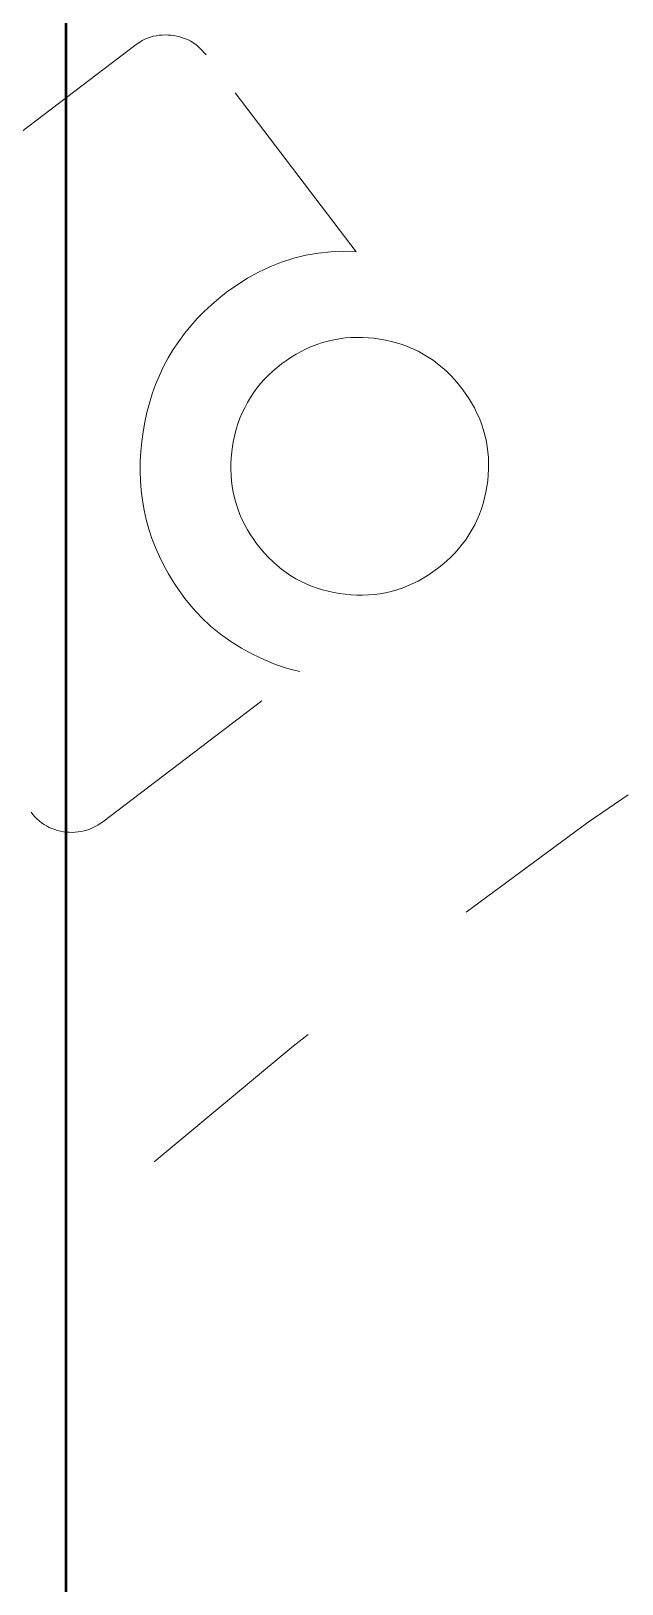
# Model space of a CAD drawing. Header units: millimetres. Extents: x -50460 to 50460, y -35640 to 35640.
# Drawn here: x -33414.92 to -33411.96, y 22101.4 to 22109.16 of the extents above; entities that cross this region are included whole.
import ezdxf

# ---------------------------------------------------------------- set-up
doc = ezdxf.new("R2010")
doc.units = ezdxf.units.MM
doc.linetypes.add('虚线', pattern=[2, 1, -1])
for name, color, linetype, lineweight in [('ACADSichtbare Kanten(DIN_Schmid)', 7, 'Continuous', 50), ('EB0', 7, 'Continuous', 15), ('尺寸线层', 4, 'Continuous', 18), ('粗实线层', 7, 'Continuous', 15), ('粗实线层_1', 7, 'Continuous', 15), ('虚线层', 100, '虚线', 18)]:
    doc.layers.add(name, color=color, linetype=linetype, lineweight=lineweight)

# ---------------------------------------------------------------- blocks, each defined once
blk = doc.blocks.new('*X907')
at = {"layer": '粗实线层'}
blk.add_line((-1.455191522836685e-11, 241), (-1.455191522836685e-11, 50), dxfattribs=at)
blk = doc.blocks.new('*X910')
at = {"layer": 'ACADSichtbare Kanten(DIN_Schmid)', "linetype": 'Continuous', "lineweight": 50}
blk.add_line((127.2182137749624, 170.5888520376138), (127.2182137749624, -29.41114796238617), dxfattribs=at)
blk = doc.blocks.new('*X906')
at = {"layer": '粗实线层_1'}
for name, p in [('*X907', (-178.9999999999854, 0)), ('*X910', (-306.2182137749624, 62.41114796238617))]:
    blk.add_blockref(name, p, dxfattribs=at)
blk = doc.blocks.new('*X904')
at = {"layer": '粗实线层_1'}
blk.add_blockref('*X906', (194, -241), dxfattribs=at)
blk = doc.blocks.new('*X924')
at = {"layer": '虚线层', "linetype": '虚线', "lineweight": 18}
for p, q in [((21.88205909729004, 72.17202186584473), (21.86928367614746, 72.16452980041504)), ((21.89527130126953, 72.17872047424316), (21.88205909729004, 72.17202186584473)), ((21.9089412689209, 72.18450355529785), (21.89527130126953, 72.17872047424316)), ((21.9229850769043, 72.18937110900879), (21.9089412689209, 72.18450355529785)), ((21.93731307983398, 72.19332695007324), (21.9229850769043, 72.18937110900879)), ((21.95184898376465, 72.19637489318848), (21.93731307983398, 72.19332695007324)), ((21.9665355682373, 72.19852828979492), (21.95184898376465, 72.19637489318848)), ((21.98131942749023, 72.19979667663574), (21.9665355682373, 72.19852828979492)), ((21.99615097045898, 72.20019912719727), (21.98131942749023, 72.19979667663574)), ((22.01098442077637, 72.19976997375488), (21.99615097045898, 72.20019912719727)), ((22.02578163146973, 72.19855690002441), (22.01098442077637, 72.19976997375488)), ((22.04050445556641, 72.19660186767578), (22.02578163146973, 72.19855690002441)), ((22.05510330200195, 72.19390678405762), (22.04050445556641, 72.19660186767578)), ((22.06953430175781, 72.1904411315918), (22.05510330200195, 72.19390678405762)), ((22.08374214172363, 72.1861686706543), (22.06953430175781, 72.1904411315918)), ((22.09767913818359, 72.18105888366699), (22.08374214172363, 72.1861686706543)), ((22.11128044128418, 72.17510604858398), (22.09767913818359, 72.18105888366699)), ((22.12447929382324, 72.16830062866211), (22.11128044128418, 72.17510604858398)), ((22.13721084594727, 72.16064262390137), (22.12447929382324, 72.16830062866211)), ((21.84447549104516, 72.14820723137746), (19.87050585981342, 70.64451959580401)), ((21.8568058013916, 72.15650177001953), (21.84447479248047, 72.14820671081543)), ((21.84447549104516, 72.14820723137746), (21.84447549104516, 72.14820723137746)), ((21.86928367614746, 72.16452980041504), (21.8568058013916, 72.15650177001953)), ((22.14941215515137, 72.15215873718262), (22.13721084594727, 72.16064262390137)), ((22.16101455688477, 72.14289474487305), (22.14941215515137, 72.15215873718262)), ((22.17195701599121, 72.13290214538574), (22.16101455688477, 72.14289474487305)), ((22.18229675292969, 72.12229347229004), (22.17195701599121, 72.13290214538574)), ((22.19223022460938, 72.11127471923828), (22.18229675292969, 72.12229347229004)), ((22.20195960998535, 72.10005187988281), (22.19223022460938, 72.11127471923828)), ((22.95250152141671, 71.11436775198672), (22.20195922207495, 72.1000510491649)), ((22.20195922207495, 72.1000510491649), (22.20195922207495, 72.1000510491649)), ((22.57929229736328, 71.06414604187012), (22.63954162597656, 71.08316230773926)), ((22.63954162597656, 71.08316230773926), (22.70101165771484, 71.09775733947754)), ((22.70101165771484, 71.09775733947754), (22.76333808898926, 71.10807800292969)), ((22.76333808898926, 71.10807800292969), (22.82621765136719, 71.11441993713379)), ((22.82621765136719, 71.11441993713379), (22.88934135437012, 71.11620712280273)), ((22.88934135437012, 71.11620712280273), (22.95250129699707, 71.1143684387207)), ((22.95250152141671, 71.11436775198672), (22.95250152141671, 71.11436775198672)), ((22.40810203552246, 70.98339653015137), (22.46338081359863, 71.01400566101074)), ((22.46338081359863, 71.01400566101074), (22.5205192565918, 71.04096221923828)), ((22.5205192565918, 71.04096221923828), (22.57929229736328, 71.06414604187012)), ((22.3034782409668, 70.91263198852539), (22.3549861907959, 70.94922256469727)), ((22.3549861907959, 70.94922256469727), (22.40810203552246, 70.98339653015137)), ((22.19174003601074, 70.8167610168457), (22.22772216796875, 70.85014724731445)), ((22.22772216796875, 70.85014724731445), (22.26520919799805, 70.88183403015137)), ((22.26520919799805, 70.88183403015137), (22.3034782409668, 70.91263198852539)), ((22.30347766024352, 70.91263239406908), (22.30347766024352, 70.91263239406908)), ((22.12481117248535, 70.74487113952637), (22.15746307373047, 70.78157615661621)), ((22.15746307373047, 70.78157615661621), (22.19174003601074, 70.8167610168457)), ((22.06467056274414, 70.66726303100586), (22.09382820129395, 70.70677185058594)), ((22.09382820129395, 70.70677185058594), (22.12481117248535, 70.74487113952637)), ((22.01222801208496, 70.58424377441406), (22.03745460510254, 70.62638282775879)), ((22.03745460510254, 70.62638282775879), (22.06467056274414, 70.66726303100586)), ((22.67664909362793, 70.61729431152344), (22.65132522583008, 70.60326194763184)), ((22.70256996154785, 70.63020515441895), (22.67664909362793, 70.61729431152344)), ((22.72902297973633, 70.64195442199707), (22.70256996154785, 70.63020515441895)), ((22.75601959228516, 70.65237426757812), (22.72902297973633, 70.64195442199707)), ((22.78352928161621, 70.6613826751709), (22.75601959228516, 70.65237426757812)), ((22.81144523620605, 70.66904830932617), (22.78352928161621, 70.6613826751709)), ((22.83968162536621, 70.67541885375977), (22.81144523620605, 70.66904830932617)), ((22.8681812286377, 70.68047523498535), (22.83968162536621, 70.67541885375977)), ((22.89689064025879, 70.68418312072754), (22.8681812286377, 70.68047523498535)), ((22.92574310302734, 70.68649291992188), (22.89689064025879, 70.68418312072754)), ((22.95466995239258, 70.68737602233887), (22.92574310302734, 70.68649291992188)), ((22.98361396789551, 70.68693542480469), (22.95466995239258, 70.68737602233887)), ((23.01251792907715, 70.68530464172363), (22.98361396789551, 70.68693542480469)), ((23.04132461547852, 70.68250846862793), (23.01251792907715, 70.68530464172363)), ((23.06998825073242, 70.67850685119629), (23.04132461547852, 70.68250846862793)), ((23.09846115112305, 70.67330741882324), (23.06998825073242, 70.67850685119629)), ((23.1267032623291, 70.66696548461914), (23.09846115112305, 70.67330741882324)), ((23.15467262268066, 70.65951728820801), (23.1267032623291, 70.66696548461914)), ((23.18231201171875, 70.65092468261719), (23.15467262268066, 70.65951728820801)), ((23.20955467224121, 70.64112854003906), (23.18231201171875, 70.65092468261719)), ((23.23627853393555, 70.63001441955566), (23.20955467224121, 70.64112854003906)), ((23.26236534118652, 70.61748504638672), (23.23627853393555, 70.63001441955566)), ((23.28779792785645, 70.6036548614502), (23.26236534118652, 70.61748504638672)), ((21.96795654296875, 70.49659729003906), (21.98904228210449, 70.54095077514648)), ((21.98904228210449, 70.54095077514648), (22.01222801208496, 70.58424377441406)), ((22.57939910888672, 70.55471420288086), (22.55690574645996, 70.5364933013916)), ((22.60288619995117, 70.57164573669434), (22.57939910888672, 70.55471420288086)), ((22.57939956913469, 70.55471482357098), (22.57939956913469, 70.55471482357098)), ((22.62674713134766, 70.5880069732666), (22.60288619995117, 70.57164573669434)), ((22.65132522583008, 70.60326194763184), (22.62674713134766, 70.5880069732666)), ((23.31258964538574, 70.58870124816895), (23.28779792785645, 70.6036548614502)), ((23.33667755126953, 70.57265663146973), (23.31258964538574, 70.58870124816895)), ((23.35996437072754, 70.55547714233398), (23.33667755126953, 70.57265663146973)), ((23.38241195678711, 70.53720283508301), (23.35996437072754, 70.55547714233398)), ((23.40402412414551, 70.5179328918457), (23.38241195678711, 70.53720283508301)), ((21.94902038574219, 70.4512825012207), (21.96795654296875, 70.49659729003906)), ((22.49338150024414, 70.47740745544434), (22.47419357299805, 70.45573616027832)), ((22.51361083984375, 70.49811744689941), (22.49338150024414, 70.47740745544434)), ((22.53484153747559, 70.51777839660645), (22.51361083984375, 70.49811744689941)), ((22.55690574645996, 70.5364933013916), (22.53484153747559, 70.51777839660645)), ((23.42473793029785, 70.49770736694336), (23.40402412414551, 70.5179328918457)), ((23.44441795349121, 70.47650146484375), (23.42473793029785, 70.49770736694336)), ((23.46313667297363, 70.45444107055664), (23.44441795349121, 70.47650146484375)), ((21.91775321960449, 70.35820579528809), (21.93228149414062, 70.40511322021484)), ((21.93228149414062, 70.40511322021484), (21.94902038574219, 70.4512825012207)), ((22.42275238037109, 70.38583755493164), (22.40792083740234, 70.36099433898926)), ((22.43886566162109, 70.40988731384277), (22.42275238037109, 70.38583755493164)), ((22.45603561401367, 70.43319892883301), (22.43886566162109, 70.40988731384277)), ((22.47419357299805, 70.45573616027832), (22.45603561401367, 70.43319892883301)), ((23.48135185241699, 70.43193817138672), (23.46313667297363, 70.45444107055664)), ((23.48135184679995, 70.43193825090202), (23.48135184679995, 70.43193825090202)), ((23.49827194213867, 70.40846061706543), (23.48135185241699, 70.43193817138672)), ((23.51462745666504, 70.38460922241211), (23.49827194213867, 70.40846061706543)), ((23.52989196777344, 70.36004638671875), (23.51462745666504, 70.38460922241211)), ((21.89481353759766, 70.26272010803223), (21.90531158447266, 70.31069755554199)), ((21.90531158447266, 70.31069755554199), (21.91775321960449, 70.35820579528809)), ((22.38217926025391, 70.30915260314941), (22.37095832824707, 70.28246307373047)), ((22.39446258544922, 70.33537483215332), (22.38217926025391, 70.30915260314941)), ((22.40792083740234, 70.36099433898926), (22.39446258544922, 70.33537483215332)), ((23.54392242431641, 70.33473777770996), (23.52989196777344, 70.36004638671875)), ((23.55678939819336, 70.3088150024414), (23.54392242431641, 70.33473777770996)), ((23.56851005554199, 70.28236389160156), (23.55678939819336, 70.3088150024414)), ((21.88623809814453, 70.2143669128418), (21.89481353759766, 70.26272010803223)), ((22.35252380371094, 70.22762680053711), (22.3453540802002, 70.19957733154297)), ((22.36100959777832, 70.25529098510742), (22.35252380371094, 70.22762680053711)), ((22.37095832824707, 70.28246307373047), (22.36100959777832, 70.25529098510742)), ((23.57904815673828, 70.25541877746582), (23.56851005554199, 70.28236389160156)), ((23.58832168579102, 70.2280101776123), (23.57904815673828, 70.25541877746582)), ((23.59618949890137, 70.20016860961914), (23.58832168579102, 70.2280101776123)), ((21.87495994567871, 70.11683082580566), (21.8796215057373, 70.16571235656738)), ((21.8796215057373, 70.16571235656738), (21.88623809814453, 70.2143669128418)), ((22.33929061889648, 70.17127227783203), (22.33426284790039, 70.14277267456055)), ((22.3453540802002, 70.19957733154297), (22.33929061889648, 70.17127227783203)), ((23.60257720947266, 70.17195129394531), (23.59618949890137, 70.20016860961914)), ((23.6075611114502, 70.14344596862793), (23.60257720947266, 70.17195129394531)), ((21.87220001220703, 70.06779289245605), (21.87495994567871, 70.11683082580566)), ((22.32741546630859, 70.08530235290527), (22.32579612731934, 70.05640602111816)), ((22.33028030395508, 70.11410522460938), (22.32741546630859, 70.08530235290527)), ((22.33426284790039, 70.14277267456055), (22.33028030395508, 70.11410522460938)), ((23.61121940612793, 70.11474418640137), (23.6075611114502, 70.14344596862793)), ((23.61356353759766, 70.08590698242188), (23.61121940612793, 70.11474418640137)), ((23.61460113525391, 70.05699348449707), (23.61356353759766, 70.08590698242188)), ((21.87138557434082, 70.01868629455566), (21.87220001220703, 70.06779289245605)), ((21.87275695800781, 69.9696044921875), (21.87138557434082, 70.01868629455566)), ((22.32579612731934, 70.05640602111816), (22.32550621032715, 70.02746391296387)), ((22.32550621032715, 70.02746391296387), (22.3265209197998, 69.99853515625)), ((22.3265209197998, 69.99853515625), (22.32881355285645, 69.96967887878418)), ((23.61023712158203, 69.9703598022461), (23.61289978027344, 69.9991683959961)), ((23.61289978027344, 69.9991683959961), (23.61436653137207, 70.02806282043457)), ((23.61436653137207, 70.02806282043457), (23.61460113525391, 70.05699348449707)), ((21.87650871276855, 69.9206428527832), (21.87275695800781, 69.9696044921875)), ((21.88259315490723, 69.87190437316895), (21.87650871276855, 69.9206428527832)), ((22.32881355285645, 69.96967887878418), (22.33242797851562, 69.94096374511719)), ((22.33242797851562, 69.94096374511719), (22.3374080657959, 69.9124526977539)), ((23.60137748718262, 69.9131851196289), (23.60640144348145, 69.94167900085449)), ((23.60640144348145, 69.94167900085449), (23.61023712158203, 69.9703598022461)), ((21.89093589782715, 69.8234977722168), (21.88259315490723, 69.87190437316895)), ((22.3374080657959, 69.9124526977539), (22.34373664855957, 69.88420677185059)), ((22.34373664855957, 69.88420677185059), (22.35137367248535, 69.85628318786621)), ((22.35137367248535, 69.85628318786621), (22.36032485961914, 69.8287582397461)), ((23.57884407043457, 69.82942390441895), (23.58756637573242, 69.85701560974121)), ((23.58756637573242, 69.85701560974121), (23.5951042175293, 69.88494491577148)), ((23.5951042175293, 69.88494491577148), (23.60137748718262, 69.9131851196289)), ((21.90163803100586, 69.77556991577148), (21.89093589782715, 69.8234977722168)), ((21.91483688354492, 69.7282772064209), (21.90163803100586, 69.77556991577148)), ((22.36032485961914, 69.8287582397461), (22.37062072753906, 69.80171203613281)), ((22.37062072753906, 69.80171203613281), (22.38222503662109, 69.77519416809082)), ((22.38222503662109, 69.77519416809082), (22.39504623413086, 69.74923515319824)), ((23.54523086547852, 69.74948501586914), (23.55781745910645, 69.7755298614502)), ((23.55781745910645, 69.7755298614502), (23.56897735595703, 69.80221748352051)), ((23.56897735595703, 69.80221748352051), (23.57884407043457, 69.82942390441895)), ((21.93037796020508, 69.68168640136719), (21.91483688354492, 69.7282772064209)), ((22.39504623413086, 69.74923515319824), (22.40906143188477, 69.72390365600586)), ((22.40906143188477, 69.72390365600586), (22.42430305480957, 69.69931030273438)), ((22.42430305480957, 69.69931030273438), (22.44061851501465, 69.6754207611084)), ((23.50026702880859, 69.67529296875), (23.51635551452637, 69.6993350982666)), ((23.51635551452637, 69.6993350982666), (23.53134727478027, 69.72409439086914)), ((23.53134727478027, 69.72409439086914), (23.54523086547852, 69.74948501586914)), ((21.94797134399414, 69.63582992553711), (21.93037796020508, 69.68168640136719)), ((21.96754455566406, 69.59079360961914), (21.94797134399414, 69.63582992553711)), ((22.44061851501465, 69.6754207611084), (22.45749092102051, 69.65189552307129)), ((22.45749067542783, 69.65189486695454), (22.45749067542783, 69.65189486695454)), ((22.45749092102051, 69.65189552307129), (22.47556114196777, 69.62926864624023)), ((22.47556114196777, 69.62926864624023), (22.49419784545898, 69.60714721679688)), ((22.49419784545898, 69.60714721679688), (22.513916015625, 69.58599090576172)), ((23.42532539367676, 69.58726119995117), (23.4454402923584, 69.60806846618652)), ((23.4454402923584, 69.60806846618652), (23.46467590332031, 69.62970352172852)), ((23.46467590332031, 69.62970352172852), (23.48301124572754, 69.65208435058594)), ((23.48301124572754, 69.65208435058594), (23.50026702880859, 69.67529296875)), ((21.98918342590332, 69.54670333862305), (21.96754455566406, 69.59079360961914)), ((22.01294326782227, 69.50370979309082), (21.98918342590332, 69.54670333862305)), ((22.513916015625, 69.58599090576172), (22.53473091125488, 69.56586837768555)), ((22.53473091125488, 69.56586837768555), (22.5563793182373, 69.54663848876953)), ((22.5563793182373, 69.54663848876953), (22.57877159118652, 69.52830696105957)), ((22.57877159118652, 69.52830696105957), (22.60197448730469, 69.51101684570312)), ((23.3359260559082, 69.51396942138672), (23.35944366455078, 69.53085327148438)), ((23.35944295309309, 69.5308536522025), (23.35944295309309, 69.5308536522025)), ((23.35944366455078, 69.53085327148438), (23.3820629119873, 69.54891777038574)), ((23.3820629119873, 69.54891777038574), (23.40417671203613, 69.56754875183105)), ((23.40417671203613, 69.56754875183105), (23.42532539367676, 69.58726119995117)), ((22.0388355255127, 69.46199989318848), (22.01294326782227, 69.50370979309082)), ((22.06656074523926, 69.4214916229248), (22.0388355255127, 69.46199989318848)), ((22.60197448730469, 69.51101684570312), (22.62600898742676, 69.4948902130127)), ((22.62600898742676, 69.4948902130127), (22.65082168579102, 69.4799861907959)), ((22.65082168579102, 69.4799861907959), (22.67635536193848, 69.46634864807129)), ((22.67635536193848, 69.46634864807129), (22.70252990722656, 69.45400428771973)), ((22.70252990722656, 69.45400428771973), (22.72927093505859, 69.44294357299805)), ((23.20975875854492, 69.44371223449707), (23.23618698120117, 69.45551300048828)), ((23.23618698120117, 69.45551300048828), (23.2620964050293, 69.46844863891602)), ((23.2620964050293, 69.46844863891602), (23.28742790222168, 69.48245620727539)), ((23.28742790222168, 69.48245620727539), (23.31203269958496, 69.49766159057617)), ((23.31203269958496, 69.49766159057617), (23.3359260559082, 69.51396942138672)), ((22.09523391723633, 69.38161277770996), (22.06656074523926, 69.4214916229248)), ((22.13530921936035, 69.33268928527832), (22.09523391723633, 69.38161277770996)), ((22.09523471014109, 69.38161287129333), (22.09523471014109, 69.38161287129333)), ((22.72927093505859, 69.44294357299805), (22.75648307800293, 69.43307876586914)), ((22.75648307800293, 69.43307876586914), (22.78408241271973, 69.42434120178223)), ((22.78408241271973, 69.42434120178223), (22.81203269958496, 69.41683769226074)), ((22.81203269958496, 69.41683769226074), (22.84030532836914, 69.41070556640625)), ((22.84030532836914, 69.41070556640625), (22.86883926391602, 69.40585517883301)), ((22.86883926391602, 69.40585517883301), (22.89754486083984, 69.40207099914551)), ((22.89754486083984, 69.40207099914551), (22.92636108398438, 69.39935111999512)), ((22.92636108398438, 69.39935111999512), (22.95525550842285, 69.39790725708008)), ((22.95525550842285, 69.39790725708008), (22.98418998718262, 69.39784622192383)), ((22.98418998718262, 69.39784622192383), (23.01311683654785, 69.39900970458984)), ((23.01311683654785, 69.39900970458984), (23.04197883605957, 69.40129280090332)), ((23.04197883605957, 69.40129280090332), (23.07068824768066, 69.40489387512207)), ((23.07068824768066, 69.40489387512207), (23.09916114807129, 69.41002655029297)), ((23.09916114807129, 69.41002655029297), (23.12736129760742, 69.41657066345215)), ((23.12736129760742, 69.41657066345215), (23.15526390075684, 69.4243049621582)), ((23.15526390075684, 69.4243049621582), (23.18277359008789, 69.43328857421875)), ((23.18277359008789, 69.43328857421875), (23.20975875854492, 69.44371223449707)), ((22.17803573608398, 69.28611183166504), (22.13530921936035, 69.33268928527832)), ((22.22416305541992, 69.24283027648926), (22.17803573608398, 69.28611183166504)), ((22.27310180664062, 69.20278930664062), (22.22416305541992, 69.24283027648926)), ((22.32460784912109, 69.16611289978027), (22.27310180664062, 69.20278930664062)), ((22.3782958984375, 69.1327018737793), (22.32460784912109, 69.16611289978027)), ((22.43377876281738, 69.10237503051758), (22.3782958984375, 69.1327018737793)), ((22.49083137512207, 69.07511520385742), (22.43377876281738, 69.10237503051758)), ((22.5494327545166, 69.05134391784668), (22.49083137512207, 69.07511520385742)), ((21.68395488367241, 68.26360853289589), (22.67050585981633, 69.01501851120702)), ((22.6094856262207, 69.03159523010254), (22.5494327545166, 69.05134391784668)), ((22.67050552368164, 69.01501846313477), (22.6094856262207, 69.03159523010254)), ((22.67050585981633, 69.01501851120702), (22.67050585981633, 69.01501851120702)), ((21.32560348510742, 68.31133079528809), (21.33515930175781, 68.29986572265625)), ((21.33515930175781, 68.29986572265625), (21.3449592590332, 68.28865623474121)), ((21.3449592590332, 68.28865623474121), (21.35524940490723, 68.27795791625977)), ((21.35524940490723, 68.27795791625977), (21.36626243591309, 68.26801490783691)), ((21.36626243591309, 68.26801490783691), (21.37802886962891, 68.2589111328125)), ((21.37802886962891, 68.2589111328125), (21.39040946960449, 68.25059127807617)), ((21.39040946960449, 68.25059127807617), (21.40325927734375, 68.24299240112305)), ((21.40325927734375, 68.24299240112305), (21.41648101806641, 68.23610305786133)), ((21.41648101806641, 68.23610305786133), (21.43005180358887, 68.2299919128418)), ((21.43005180358887, 68.2299919128418), (21.44396018981934, 68.2247371673584)), ((21.44396018981934, 68.2247371673584), (21.45818519592285, 68.22039985656738)), ((21.45818519592285, 68.22039985656738), (21.47266578674316, 68.21694564819336)), ((21.47266578674316, 68.21694564819336), (21.48733711242676, 68.21431541442871)), ((21.48733711242676, 68.21431541442871), (21.50212478637695, 68.21245765686035)), ((21.50212478637695, 68.21245765686035), (21.5169792175293, 68.21135902404785)), ((21.5169792175293, 68.21135902404785), (21.5318603515625, 68.2110595703125)), ((21.5318603515625, 68.2110595703125), (21.54672622680664, 68.21159362792969)), ((21.54672622680664, 68.21159362792969), (21.56153869628906, 68.2129955291748)), ((21.56153869628906, 68.2129955291748), (21.57625198364258, 68.21526527404785)), ((21.57625198364258, 68.21526527404785), (21.59081649780273, 68.21839904785156)), ((21.59081649780273, 68.21839904785156), (21.60518264770508, 68.22239112854004)), ((21.60518264770508, 68.22239112854004), (21.6192741394043, 68.22726058959961)), ((21.6192741394043, 68.22726058959961), (21.63299560546875, 68.23303031921387)), ((21.63299560546875, 68.23303031921387), (21.64625549316406, 68.2397232055664)), ((21.64625549316406, 68.2397232055664), (21.65907287597656, 68.24722862243652)), ((21.65907287597656, 68.24722862243652), (21.67158889770508, 68.25528144836426)), ((21.67158889770508, 68.25528144836426), (21.6839542388916, 68.26360893249512)), ((21.68395488367241, 68.26360853289589), (21.68395488367241, 68.26360853289589))]:
    blk.add_line(p, q, dxfattribs=at)
for radius, start, end in [(42.50000000000001, 109.7499227956487, 180.0000198478488), (40, 0, 180.0000198478428), (40.00000000000001, 91.41506491663665, 180.0000198478558), (31.65000000000002, 74.38802262970304, 180.0000198478334), (27.00000000000002, 27.26604445059181, 180.0000198477018), (26.46977493752543, 0, 180.0000198478428), (26.46977493752543, 24.94751714876794, 180.0000198475742)]:
    blk.add_arc((42.5, 42.5), radius, start, end, dxfattribs=at)
blk = doc.blocks.new('*X920')
at = {"layer": '粗实线层_1'}
blk.add_blockref('*X924', (8.5, -42.5), dxfattribs=at)
blk = doc.blocks.new('*X856')
at = {"layer": 'EB0'}
blk.add_blockref('*X904', (789.9999999998981, 578.2161237076798), dxfattribs=at)
blk.add_blockref('*X920', (774.9999999998981, 482.7161237078944), dxfattribs=at)
blk = doc.blocks.new('*X805')
at = {"layer": '尺寸线层'}
blk.add_blockref('*X856', (-1514.999999999978, 819.7834044954434), dxfattribs=at)

msp = doc.modelspace()

# ---------------------------------------------------------------- block references
at = {"layer": '尺寸线层'}
msp.add_blockref('*X805', (-32704.74217485111, 20776.94507927555), dxfattribs=at)

doc.saveas('drawing.dxf')
